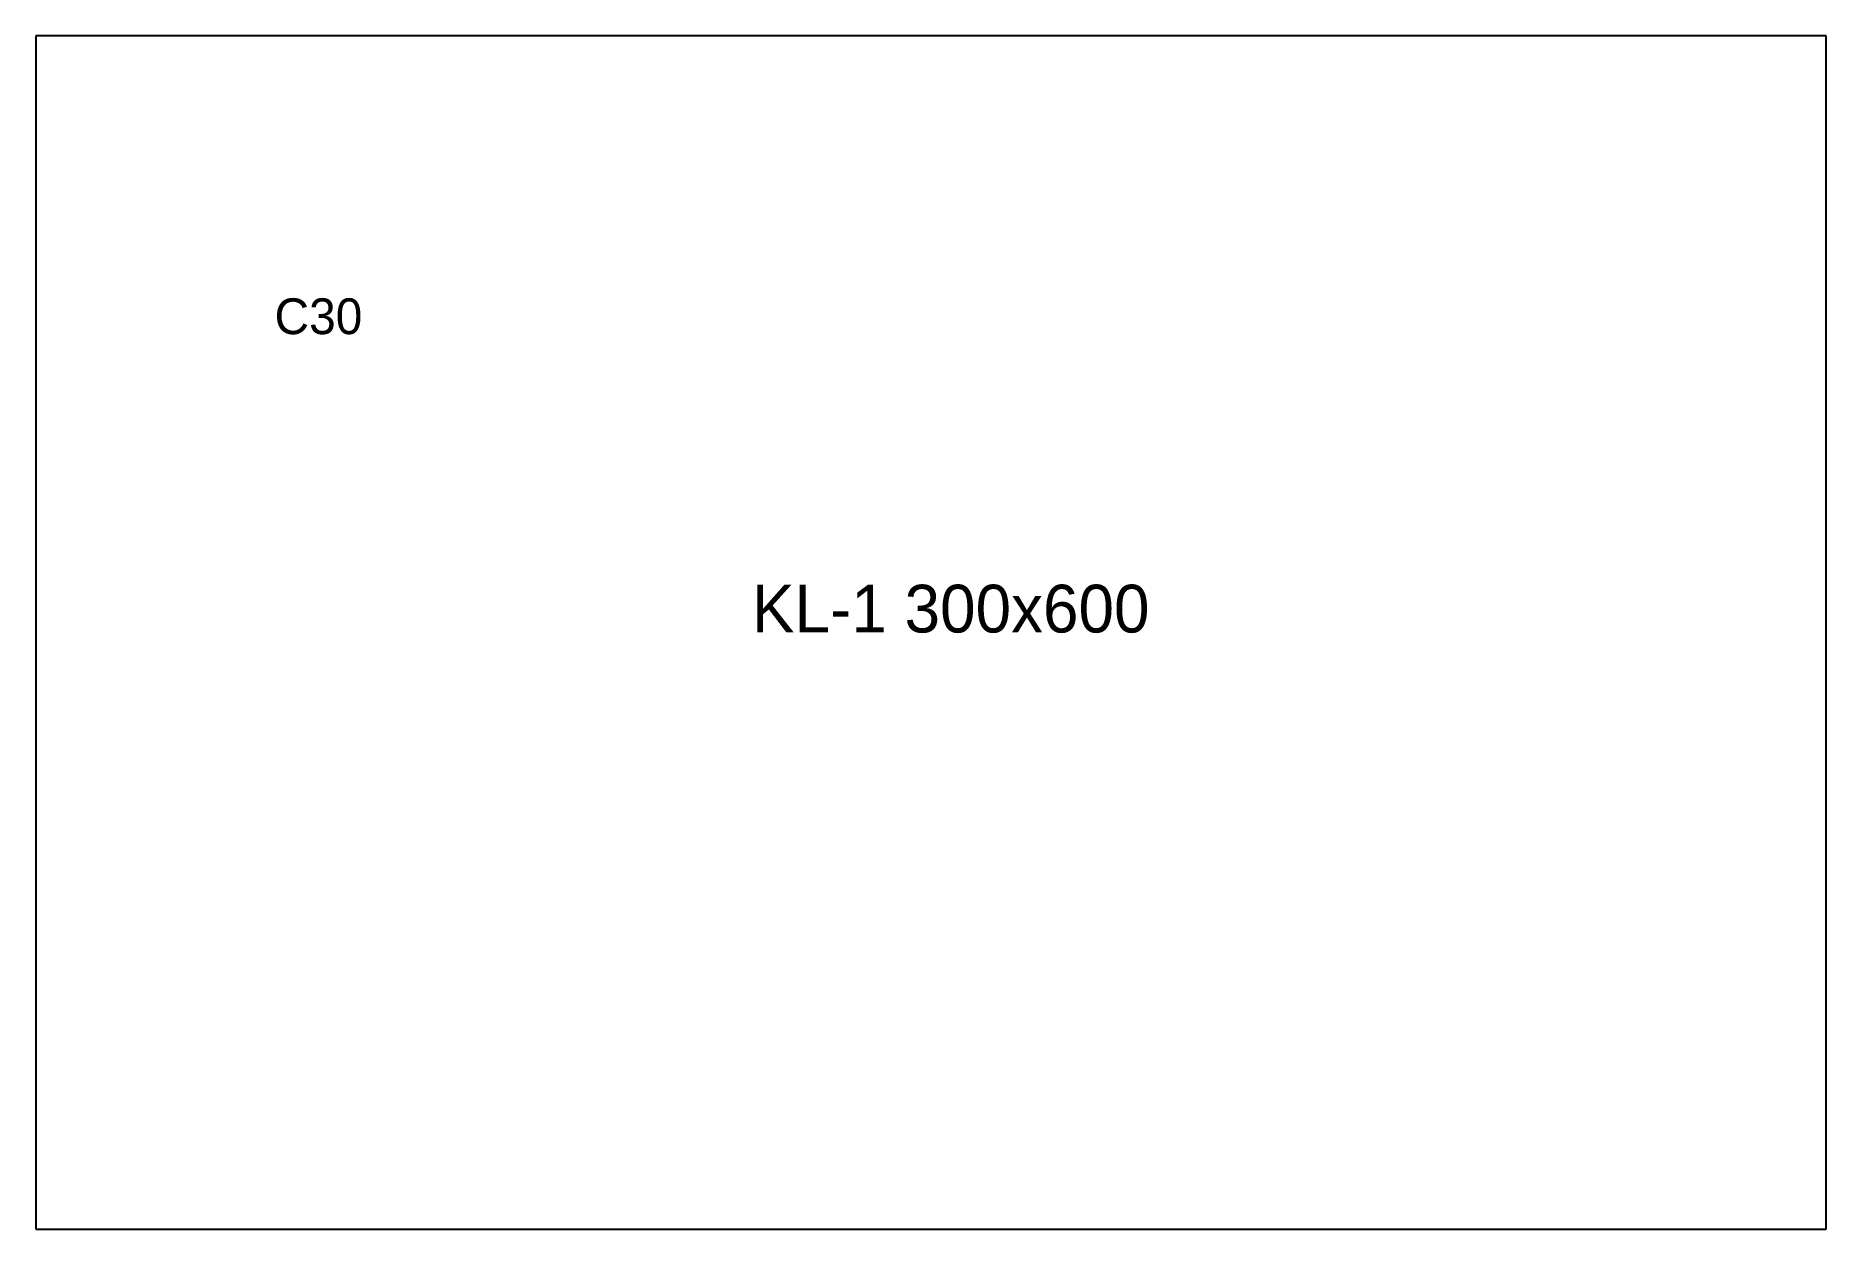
# Model space of a CAD drawing. Header units: metres. Extents: x 0 to 3000, y 0 to 2000.
import ezdxf

# ---------------------------------------------------------------- set-up
doc = ezdxf.new("R2010")
doc.units = ezdxf.units.M
doc.layers.add('TEXT', color=1, linetype='Continuous')
doc.layers.add('WALL', color=7, linetype='Continuous')

msp = doc.modelspace()

# ---------------------------------------------------------------- linework, layer by layer
at = {"layer": 'WALL'}
for p, q in [((3000, 2000), (0, 2000)), ((0, 2000), (0, 0)), ((3000, 0), (3000, 2000)), ((0, 0), (3000, 0))]:
    msp.add_line(p, q, dxfattribs=at)

# ---------------------------------------------------------------- texts
at = {"layer": 'TEXT'}
for s, height, p in [('C30', 60, (400, 1500)), ('KL-1 300x600', 80, (1200, 1000))]:
    msp.add_text(s, height=height, dxfattribs=at).set_placement(p)

doc.saveas('drawing.dxf')
